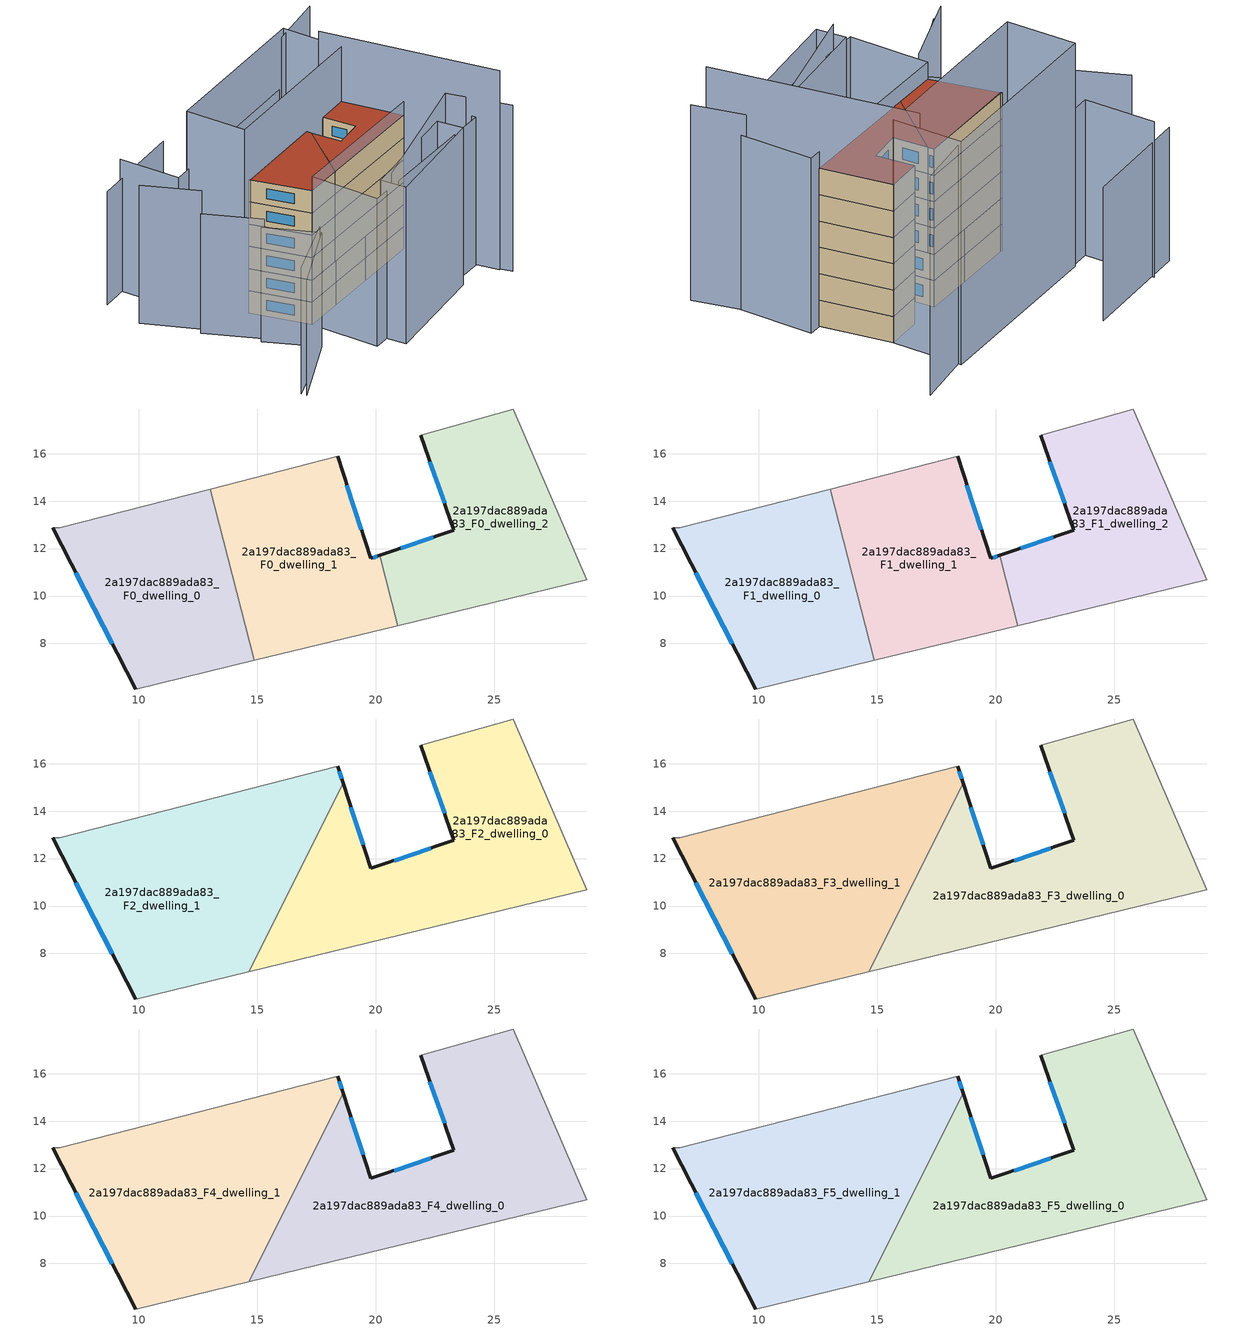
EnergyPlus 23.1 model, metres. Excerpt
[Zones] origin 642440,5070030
2a197dac889ada83_F0_dwelling_0
 floor ground (EU_floor_Construction): 13.01,14.51 14.87,7.29 9.88,6.08 6.38,12.89 6.68,12.89 z0
 wall outside (EU_wall_Construction): 6.38,12.89 9.88,6.08 z0:3
 wall adiabatic (EU_wall_Construction): 9.88,6.08 14.87,7.29 / 13.01,14.51 6.68,12.89 6.38,12.89 z0:3
 wall to 2a197dac889ada83_F0_dwelling_1 (EU_wall_Construction): 14.87,7.29 13.01,14.51 z0:3
 window (EU_Window_Construction): 7.36,10.98 8.9,7.99 z0.84:2.16
2a197dac889ada83_F0_dwelling_1
 floor ground (EU_floor_Construction): 18.39,15.89 19.79,11.58 20.17,11.71 20.93,8.75 14.87,7.29 13.01,14.51 z0
 wall outside (EU_wall_Construction): 20.17,11.71 19.79,11.58 18.39,15.89 z0:3
 wall adiabatic (EU_wall_Construction): 14.87,7.29 20.93,8.75 / 18.39,15.89 13.01,14.51 z0:3
 wall to 2a197dac889ada83_F0_dwelling_2 (EU_wall_Construction): 20.93,8.75 20.17,11.71 z0:3
 window (EU_Window_Construction): 19.4,12.79 18.78,14.68 / 20.06,11.68 19.89,11.62 z0.84:2.16
2a197dac889ada83_F0_dwelling_2
 floor ground (EU_floor_Construction): 25.79,17.88 28.89,10.68 20.93,8.75 20.17,11.71 23.29,12.78 21.89,16.79 z0
 wall outside (EU_wall_Construction): 21.89,16.79 23.29,12.78 20.17,11.71 z0:3
 wall adiabatic (EU_wall_Construction): 20.93,8.75 28.89,10.68 25.79,17.88 21.89,16.79 z0:3
 window (EU_Window_Construction): 22.42,12.48 21.04,12.01 / 22.28,15.66 22.9,13.9 z0.84:2.16
2a197dac889ada83_F1_dwelling_0
 floor to 2a197dac889ada83_F0_dwelling_0 (EU_floor_Construction): 13.01,14.51 14.87,7.29 9.88,6.08 6.38,12.89 6.68,12.89 z3
 wall outside (EU_wall_Construction): 6.38,12.89 9.88,6.08 z3:6
 wall adiabatic (EU_wall_Construction): 9.88,6.08 14.87,7.29 / 13.01,14.51 6.68,12.89 6.38,12.89 z3:6
 wall to 2a197dac889ada83_F1_dwelling_1 (EU_wall_Construction): 14.87,7.29 13.01,14.51 z3:6
 window (EU_Window_Construction): 7.36,10.98 8.9,7.99 z3.84:5.16
2a197dac889ada83_F1_dwelling_1
 floor to 2a197dac889ada83_F0_dwelling_1 (EU_floor_Construction): 18.39,15.89 19.79,11.58 20.17,11.71 20.93,8.75 14.87,7.29 13.01,14.51 z3
 wall outside (EU_wall_Construction): 20.17,11.71 19.79,11.58 18.39,15.89 z3:6
 wall adiabatic (EU_wall_Construction): 14.87,7.29 20.93,8.75 / 18.39,15.89 13.01,14.51 z3:6
 wall to 2a197dac889ada83_F1_dwelling_2 (EU_wall_Construction): 20.93,8.75 20.17,11.71 z3:6
 window (EU_Window_Construction): 19.4,12.79 18.78,14.68 / 20.06,11.68 19.89,11.62 z3.84:5.16
2a197dac889ada83_F1_dwelling_2
 floor to 2a197dac889ada83_F0_dwelling_2 (EU_floor_Construction): 25.79,17.88 28.89,10.68 20.93,8.75 20.17,11.71 23.29,12.78 21.89,16.79 z3
 wall outside (EU_wall_Construction): 21.89,16.79 23.29,12.78 20.17,11.71 z3:6
 wall adiabatic (EU_wall_Construction): 20.93,8.75 28.89,10.68 25.79,17.88 21.89,16.79 z3:6
 window (EU_Window_Construction): 22.42,12.48 21.04,12.01 / 22.28,15.66 22.9,13.9 z3.84:5.16
2a197dac889ada83_F2_dwelling_0
 floor to 2a197dac889ada83_F1_dwelling_0 (EU_floor_Construction): 14.8,7.55 14.87,7.29 14.65,7.23 z6
 floor to 2a197dac889ada83_F1_dwelling_1 (EU_floor_Construction): 18.62,15.18 19.79,11.58 20.17,11.71 20.93,8.75 14.87,7.29 14.8,7.55 z6
 floor to 2a197dac889ada83_F1_dwelling_2 (EU_floor_Construction): 25.79,17.88 28.89,10.68 20.93,8.75 20.17,11.71 23.29,12.78 21.89,16.79 z6
 wall outside (EU_wall_Construction): 21.89,16.79 23.29,12.78 19.79,11.58 18.62,15.18 z6:9
 wall adiabatic (EU_wall_Construction): 14.65,7.23 28.89,10.68 25.79,17.88 21.89,16.79 z6:9
 wall to 2a197dac889ada83_F2_dwelling_1 (EU_wall_Construction): 18.62,15.18 14.65,7.23 z6:9
 window (EU_Window_Construction): 19.46,12.59 18.95,14.17 / 22.31,12.45 20.77,11.92 / 22.28,15.66 22.9,13.9 z6.84:8.16
2a197dac889ada83_F2_dwelling_1
 floor to 2a197dac889ada83_F1_dwelling_0 (EU_floor_Construction): 13.01,14.51 14.8,7.55 14.65,7.23 9.88,6.08 6.38,12.89 6.68,12.89 z6
 floor to 2a197dac889ada83_F1_dwelling_1 (EU_floor_Construction): 18.39,15.89 18.62,15.18 14.8,7.55 13.01,14.51 z6
 wall outside (EU_wall_Construction): 6.38,12.89 9.88,6.08 / 18.62,15.18 18.39,15.89 z6:9
 wall adiabatic (EU_wall_Construction): 9.88,6.08 14.65,7.23 / 18.39,15.89 6.68,12.89 6.38,12.89 z6:9
 window (EU_Window_Construction): 7.36,10.98 8.9,7.99 / 18.55,15.38 18.45,15.69 z6.84:8.16
2a197dac889ada83_F3_dwelling_0
 floor to 2a197dac889ada83_F2_dwelling_0 (EU_floor_Construction): 25.79,17.88 28.89,10.68 14.65,7.23 18.62,15.18 19.79,11.58 23.29,12.78 21.89,16.79 z9
 wall outside (EU_wall_Construction): 21.89,16.79 23.29,12.78 19.79,11.58 18.62,15.18 z9:12
 wall adiabatic (EU_wall_Construction): 14.65,7.23 28.89,10.68 25.79,17.88 21.89,16.79 z9:12
 wall to 2a197dac889ada83_F3_dwelling_1 (EU_wall_Construction): 18.62,15.18 14.65,7.23 z9:12
 window (EU_Window_Construction): 19.46,12.59 18.95,14.17 / 22.31,12.45 20.77,11.92 / 22.28,15.66 22.9,13.9 z9.84:11.16
2a197dac889ada83_F3_dwelling_1
 floor to 2a197dac889ada83_F2_dwelling_1 (EU_floor_Construction): 18.39,15.89 18.62,15.18 14.65,7.23 9.88,6.08 6.38,12.89 6.68,12.89 z9
 wall outside (EU_wall_Construction): 6.38,12.89 9.88,6.08 / 18.62,15.18 18.39,15.89 z9:12
 wall adiabatic (EU_wall_Construction): 9.88,6.08 14.65,7.23 / 18.39,15.89 6.68,12.89 6.38,12.89 z9:12
 window (EU_Window_Construction): 7.36,10.98 8.9,7.99 / 18.55,15.38 18.45,15.69 z9.84:11.16
2a197dac889ada83_F4_dwelling_0
 floor to 2a197dac889ada83_F3_dwelling_0 (EU_floor_Construction): 25.79,17.88 28.89,10.68 14.65,7.23 18.62,15.18 19.79,11.58 23.29,12.78 21.89,16.79 z12
 wall outside (EU_wall_Construction): 21.89,16.79 23.29,12.78 19.79,11.58 18.62,15.18 z12:15
 wall adiabatic (EU_wall_Construction): 14.65,7.23 28.89,10.68 25.79,17.88 21.89,16.79 z12:15
 wall to 2a197dac889ada83_F4_dwelling_1 (EU_wall_Construction): 18.62,15.18 14.65,7.23 z12:15
 window (EU_Window_Construction): 19.46,12.59 18.95,14.17 / 22.31,12.45 20.77,11.92 / 22.28,15.66 22.9,13.9 z12.84:14.16
2a197dac889ada83_F4_dwelling_1
 floor to 2a197dac889ada83_F3_dwelling_1 (EU_floor_Construction): 18.39,15.89 18.62,15.18 14.65,7.23 9.88,6.08 6.38,12.89 6.68,12.89 z12
 wall outside (EU_wall_Construction): 6.38,12.89 9.88,6.08 / 18.62,15.18 18.39,15.89 z12:15
 wall adiabatic (EU_wall_Construction): 9.88,6.08 14.65,7.23 / 18.39,15.89 6.68,12.89 6.38,12.89 z12:15
 window (EU_Window_Construction): 7.36,10.98 8.9,7.99 / 18.55,15.38 18.45,15.69 z12.84:14.16
2a197dac889ada83_F5_dwelling_0
 floor to 2a197dac889ada83_F4_dwelling_0 (EU_floor_Construction): 25.79,17.88 28.89,10.68 14.65,7.23 18.62,15.18 19.79,11.58 23.29,12.78 21.89,16.79 z15
 wall outside (EU_wall_Construction): 21.89,16.79 23.29,12.78 19.79,11.58 18.62,15.18 z15:18
 wall adiabatic (EU_wall_Construction): 14.65,7.23 28.89,10.68 25.79,17.88 21.89,16.79 z15:18
 wall to 2a197dac889ada83_F5_dwelling_1 (EU_wall_Construction): 18.62,15.18 14.65,7.23 z15:18
 window (EU_Window_Construction): 19.46,12.59 18.95,14.17 / 22.31,12.45 20.77,11.92 / 22.28,15.66 22.9,13.9 z15.84:17.16
 roof outside (EU_roof_Construction): 28.89,10.68 25.79,17.88 21.89,16.79 23.29,12.78 19.79,11.58 18.62,15.18 14.65,7.23 z18
2a197dac889ada83_F5_dwelling_1
 floor to 2a197dac889ada83_F4_dwelling_1 (EU_floor_Construction): 18.39,15.89 18.62,15.18 14.65,7.23 9.88,6.08 6.38,12.89 6.68,12.89 z15
 wall outside (EU_wall_Construction): 6.38,12.89 9.88,6.08 / 18.62,15.18 18.39,15.89 z15:18
 wall adiabatic (EU_wall_Construction): 9.88,6.08 14.65,7.23 / 18.39,15.89 6.68,12.89 6.38,12.89 z15:18
 window (EU_Window_Construction): 7.36,10.98 8.9,7.99 / 18.55,15.38 18.45,15.69 z15.84:17.16
 roof outside (EU_roof_Construction): 14.65,7.23 18.62,15.18 18.39,15.89 6.68,12.89 6.38,12.89 9.88,6.08 z18
shading: -1.53,-3.95 6.18,0.98 z0:17; 14.28,-2.53 30.83,5.86 / 30.83,5.86 34.53,-1.45 z0:22.3; 13.68,-1.33 27.3,3.48 / 27.3,3.48 28.4,0.37 / 28.4,0.37 14.77,-4.43 / 14.77,-4.43 13.68,-1.33 z0:21.1; 3.07,7.38 7.27,1.81 / 7.27,1.81 -1.21,-4.58 z0:15.4; 9.88,6.08 30.3,11.02 / 30.3,11.02 32.38,2.39 / 32.38,2.39 11.97,-2.54 / 11.97,-2.54 9.88,6.08 z0:19.9; -0.63,13.59 3.76,7.63 z0:16.1; 33.63,-0.21 24.67,20.38 z0:26.8; -4.23,19.99 0.09,14.12 z0:18.6; 3.28,19.89 23.83,25.32 / 23.83,25.32 25.81,17.82 / 25.81,17.82 5.26,12.39 / 5.26,12.39 3.28,19.89 z0:25.4; 22.79,24.89 1.19,19.09 / 1.19,19.09 -0.84,26.65 z0:17.7; 8.3,29 -4,25.49 z0:15.2; 29.9,27.29 22.9,24.61 z0:24.9
[Building]
EU S2 Campaign: North Axis=0; Terrain=City; Solar Distribution=FullExterior
[Site:Location]
Lyon-Bron: Latitude=45.75; Longitude=5; Time Zone=1; Elevation=198
[SizingPeriod:WeatherFileDays]
AnnualSizingPeriod: Begin Month=1; Begin Day of Month=1; End Month=12; End Day of Month=31; Day of Week for Start Day=Monday; Use Weather File Daylight Saving Period=No; Use Weather File Rain and Snow Indicators=No
[MATERIAL]
EU_InternalMass_Material: Roughness=MediumRough; Thickness=0.1; Conductivity=1; Density=1800; Specific Heat=900; Thermal Absorptance=0.9; Solar Absorptance=0.7; Visible Absorptance=0.7
[MATERIAL:NOMASS] Roughness=MediumRough; Thermal Absorptance=0.9; Solar Absorptance=0.7; Visible Absorptance=0.7
Name | Thermal Resistance
EU_wall_NoMass | 0.776494
EU_roof_NoMass | 0.486893
EU_floor_NoMass | 0.421597
[WINDOWMATERIAL:SIMPLEGLAZINGSYSTEM]
EU_Window_SimpleGlazing: UFactor=4.24961; Solar Heat Gain Coefficient=0.83; Visible Transmittance=0.83
[CONSTRUCTION]
EU_wall_Construction: EU_wall_NoMass
EU_roof_Construction: EU_roof_NoMass
EU_floor_Construction: EU_floor_NoMass
EU_Window_Construction: EU_Window_SimpleGlazing
EU_InternalMass_Construction: EU_InternalMass_Material
[ZONE] Type=1; Multiplier=1; Ceiling Height=autocalculate; Floor Area=autocalculate; Part of Total Floor Area=Yes
Name | Volume
2a197dac889ada83_F0_dwelling_0; 2a197dac889ada83_F1_dwelling_0; 2a197dac889ada83_F0_dwelling_2 | 132.909
2a197dac889ada83_F2_dwelling_0 | 199.355
2a197dac889ada83_F3_dwelling_0; 2a197dac889ada83_F4_dwelling_0; 2a197dac889ada83_F5_dwelling_0 | 199.37
2a197dac889ada83_F0_dwelling_1 | 132.921
2a197dac889ada83_F1_dwelling_1 | 132.918
2a197dac889ada83_F2_dwelling_1 | 199.375
2a197dac889ada83_F3_dwelling_1; 2a197dac889ada83_F4_dwelling_1; 2a197dac889ada83_F5_dwelling_1 | 199.378
2a197dac889ada83_F1_dwelling_2 | 132.908
[INTERNALMASS] Construction=EU_InternalMass_Construction
Name | Zone or ZoneList | Surface Area
2a197dac889ada83_F0_dwelling_0_EU_InternalMass | 2a197dac889ada83_F0_dwelling_0 | 44.303
2a197dac889ada83_F0_dwelling_1_EU_InternalMass | 2a197dac889ada83_F0_dwelling_1 | 44.3068
2a197dac889ada83_F0_dwelling_2_EU_InternalMass | 2a197dac889ada83_F0_dwelling_2 | 44.3027
2a197dac889ada83_F1_dwelling_0_EU_InternalMass | 2a197dac889ada83_F1_dwelling_0 | 44.303
2a197dac889ada83_F1_dwelling_1_EU_InternalMass | 2a197dac889ada83_F1_dwelling_1 | 44.3068
2a197dac889ada83_F1_dwelling_2_EU_InternalMass | 2a197dac889ada83_F1_dwelling_2 | 44.3027
2a197dac889ada83_F2_dwelling_0_EU_InternalMass | 2a197dac889ada83_F2_dwelling_0 | 66.4565
2a197dac889ada83_F2_dwelling_1_EU_InternalMass | 2a197dac889ada83_F2_dwelling_1 | 66.4589
2a197dac889ada83_F3_dwelling_0_EU_InternalMass | 2a197dac889ada83_F3_dwelling_0 | 66.4565
2a197dac889ada83_F3_dwelling_1_EU_InternalMass | 2a197dac889ada83_F3_dwelling_1 | 66.4589
2a197dac889ada83_F4_dwelling_0_EU_InternalMass | 2a197dac889ada83_F4_dwelling_0 | 66.4565
2a197dac889ada83_F4_dwelling_1_EU_InternalMass | 2a197dac889ada83_F4_dwelling_1 | 66.4589
2a197dac889ada83_F5_dwelling_0_EU_InternalMass | 2a197dac889ada83_F5_dwelling_0 | 66.4565
2a197dac889ada83_F5_dwelling_1_EU_InternalMass | 2a197dac889ada83_F5_dwelling_1 | 66.4589
[OTHEREQUIPMENT] Fuel Type=Electricity; Design Level Calculation Method=Watts/Area; Power per Zone Floor Area=1; Fraction Latent=0; Fraction Radiant=0; Fraction Lost=0; Carbon Dioxide Generation Rate=0; EndUse Subcategory=EU_Step8_InternalGains
Name | Zone or ZoneList or Space or SpaceList | Schedule
EU_Step8_InternalGain_2a197dac889ada83_F0_dwelling_0_f000 | 2a197dac889ada83_F0_dwelling_0 | EU_Step8_GainSchedule_2a197dac889ada83_F0_dwelling_0_f000
EU_Step8_InternalGain_2a197dac889ada83_F0_dwelling_1_f000 | 2a197dac889ada83_F0_dwelling_1 | EU_Step8_GainSchedule_2a197dac889ada83_F0_dwelling_1_f000
EU_Step8_InternalGain_2a197dac889ada83_F0_dwelling_2_f000 | 2a197dac889ada83_F0_dwelling_2 | EU_Step8_GainSchedule_2a197dac889ada83_F0_dwelling_2_f000
EU_Step8_InternalGain_2a197dac889ada83_F1_dwelling_0_f000 | 2a197dac889ada83_F1_dwelling_0 | EU_Step8_GainSchedule_2a197dac889ada83_F1_dwelling_0_f000
EU_Step8_InternalGain_2a197dac889ada83_F1_dwelling_1_f000 | 2a197dac889ada83_F1_dwelling_1 | EU_Step8_GainSchedule_2a197dac889ada83_F1_dwelling_1_f000
EU_Step8_InternalGain_2a197dac889ada83_F1_dwelling_2_f000 | 2a197dac889ada83_F1_dwelling_2 | EU_Step8_GainSchedule_2a197dac889ada83_F1_dwelling_2_f000
EU_Step8_InternalGain_2a197dac889ada83_F2_dwelling_0_f000 | 2a197dac889ada83_F2_dwelling_0 | EU_Step8_GainSchedule_2a197dac889ada83_F2_dwelling_0_f000
EU_Step8_InternalGain_2a197dac889ada83_F2_dwelling_1_f000 | 2a197dac889ada83_F2_dwelling_1 | EU_Step8_GainSchedule_2a197dac889ada83_F2_dwelling_1_f000
EU_Step8_InternalGain_2a197dac889ada83_F3_dwelling_0_f000 | 2a197dac889ada83_F3_dwelling_0 | EU_Step8_GainSchedule_2a197dac889ada83_F3_dwelling_0_f000
EU_Step8_InternalGain_2a197dac889ada83_F3_dwelling_1_f000 | 2a197dac889ada83_F3_dwelling_1 | EU_Step8_GainSchedule_2a197dac889ada83_F3_dwelling_1_f000
EU_Step8_InternalGain_2a197dac889ada83_F4_dwelling_0_f000 | 2a197dac889ada83_F4_dwelling_0 | EU_Step8_GainSchedule_2a197dac889ada83_F4_dwelling_0_f000
EU_Step8_InternalGain_2a197dac889ada83_F4_dwelling_1_f000 | 2a197dac889ada83_F4_dwelling_1 | EU_Step8_GainSchedule_2a197dac889ada83_F4_dwelling_1_f000
EU_Step8_InternalGain_2a197dac889ada83_F5_dwelling_0_f000 | 2a197dac889ada83_F5_dwelling_0 | EU_Step8_GainSchedule_2a197dac889ada83_F5_dwelling_0_f000
EU_Step8_InternalGain_2a197dac889ada83_F5_dwelling_1_f000 | 2a197dac889ada83_F5_dwelling_1 | EU_Step8_GainSchedule_2a197dac889ada83_F5_dwelling_1_f000
[ZONEVENTILATION:DESIGNFLOWRATE] Schedule=EU_AlwaysOn; Design Flow Rate Calculation Method=AirChanges/Hour; Air Changes per Hour=0.693814; Ventilation Type=Natural; Fan Pressure Rise=0; Fan Total Efficiency=1; Constant Term Coefficient=1; Temperature Term Coefficient=0; Velocity Term Coefficient=0; Velocity Squared Term Coefficient=0; Minimum Indoor Temperature=-100; Maximum Indoor Temperature=100; Delta Temperature=-100; Minimum Outdoor Temperature=-100; Maximum Outdoor Temperature=100; Maximum Wind Speed=40
Name | Zone or ZoneList or Space or SpaceList
EU_ConstantAir_2a197dac889ada83_F0_dwelling_0 | 2a197dac889ada83_F0_dwelling_0
EU_ConstantAir_2a197dac889ada83_F0_dwelling_1 | 2a197dac889ada83_F0_dwelling_1
EU_ConstantAir_2a197dac889ada83_F0_dwelling_2 | 2a197dac889ada83_F0_dwelling_2
EU_ConstantAir_2a197dac889ada83_F1_dwelling_0 | 2a197dac889ada83_F1_dwelling_0
EU_ConstantAir_2a197dac889ada83_F1_dwelling_1 | 2a197dac889ada83_F1_dwelling_1
EU_ConstantAir_2a197dac889ada83_F1_dwelling_2 | 2a197dac889ada83_F1_dwelling_2
EU_ConstantAir_2a197dac889ada83_F2_dwelling_0 | 2a197dac889ada83_F2_dwelling_0
EU_ConstantAir_2a197dac889ada83_F2_dwelling_1 | 2a197dac889ada83_F2_dwelling_1
EU_ConstantAir_2a197dac889ada83_F3_dwelling_0 | 2a197dac889ada83_F3_dwelling_0
EU_ConstantAir_2a197dac889ada83_F3_dwelling_1 | 2a197dac889ada83_F3_dwelling_1
EU_ConstantAir_2a197dac889ada83_F4_dwelling_0 | 2a197dac889ada83_F4_dwelling_0
EU_ConstantAir_2a197dac889ada83_F4_dwelling_1 | 2a197dac889ada83_F4_dwelling_1
EU_ConstantAir_2a197dac889ada83_F5_dwelling_0 | 2a197dac889ada83_F5_dwelling_0
EU_ConstantAir_2a197dac889ada83_F5_dwelling_1 | 2a197dac889ada83_F5_dwelling_1
[HVACTEMPLATE:THERMOSTAT] Constant Heating Setpoint=20; Constant Cooling Setpoint=50
EU_HeatOnly_2a197dac889ada83_F0_dwelling_0; EU_HeatOnly_2a197dac889ada83_F0_dwelling_1; EU_HeatOnly_2a197dac889ada83_F0_dwelling_2; EU_HeatOnly_2a197dac889ada83_F1_dwelling_0; EU_HeatOnly_2a197dac889ada83_F1_dwelling_1; EU_HeatOnly_2a197dac889ada83_F1_dwelling_2; EU_HeatOnly_2a197dac889ada83_F2_dwelling_0; EU_HeatOnly_2a197dac889ada83_F2_dwelling_1; EU_HeatOnly_2a197dac889ada83_F3_dwelling_0; EU_HeatOnly_2a197dac889ada83_F3_dwelling_1; EU_HeatOnly_2a197dac889ada83_F4_dwelling_0; EU_HeatOnly_2a197dac889ada83_F4_dwelling_1; EU_HeatOnly_2a197dac889ada83_F5_dwelling_0; EU_HeatOnly_2a197dac889ada83_F5_dwelling_1
[HVACTEMPLATE:ZONE:IDEALLOADSAIRSYSTEM] System Availability Schedule=EU_AlwaysOn; Maximum Heating Supply Air Temperature=50; Minimum Cooling Supply Air Temperature=13; Maximum Heating Supply Air Humidity Ratio=0.0156; Minimum Cooling Supply Air Humidity Ratio=0.0077; Heating Limit=NoLimit; Cooling Limit=NoLimit; Heating Availability Schedule=EU_AlwaysOn; Cooling Availability Schedule=EU_CoolingOff; Dehumidification Control Type=ConstantSensibleHeatRatio; Cooling Sensible Heat Ratio=0.7; Dehumidification Setpoint=60; Humidification Control Type=None; Humidification Setpoint=30; Outdoor Air Method=None; Outdoor Air Flow Rate per Person=0.00944; Outdoor Air Flow Rate per Zone Floor Area=0; Outdoor Air Flow Rate per Zone=0; Demand Controlled Ventilation Type=None; Outdoor Air Economizer Type=NoEconomizer; Heat Recovery Type=None; Sensible Heat Recovery Effectiveness=0.7; Latent Heat Recovery Effectiveness=0.65
Name | Template Thermostat
2a197dac889ada83_F0_dwelling_0 | EU_HeatOnly_2a197dac889ada83_F0_dwelling_0
2a197dac889ada83_F0_dwelling_1 | EU_HeatOnly_2a197dac889ada83_F0_dwelling_1
2a197dac889ada83_F0_dwelling_2 | EU_HeatOnly_2a197dac889ada83_F0_dwelling_2
2a197dac889ada83_F1_dwelling_0 | EU_HeatOnly_2a197dac889ada83_F1_dwelling_0
2a197dac889ada83_F1_dwelling_1 | EU_HeatOnly_2a197dac889ada83_F1_dwelling_1
2a197dac889ada83_F1_dwelling_2 | EU_HeatOnly_2a197dac889ada83_F1_dwelling_2
2a197dac889ada83_F2_dwelling_0 | EU_HeatOnly_2a197dac889ada83_F2_dwelling_0
2a197dac889ada83_F2_dwelling_1 | EU_HeatOnly_2a197dac889ada83_F2_dwelling_1
2a197dac889ada83_F3_dwelling_0 | EU_HeatOnly_2a197dac889ada83_F3_dwelling_0
2a197dac889ada83_F3_dwelling_1 | EU_HeatOnly_2a197dac889ada83_F3_dwelling_1
2a197dac889ada83_F4_dwelling_0 | EU_HeatOnly_2a197dac889ada83_F4_dwelling_0
2a197dac889ada83_F4_dwelling_1 | EU_HeatOnly_2a197dac889ada83_F4_dwelling_1
2a197dac889ada83_F5_dwelling_0 | EU_HeatOnly_2a197dac889ada83_F5_dwelling_0
2a197dac889ada83_F5_dwelling_1 | EU_HeatOnly_2a197dac889ada83_F5_dwelling_1
[SIZING:ZONE] Zone Cooling Design Supply Air Temperature Input Method=SupplyAirTemperature; Zone Cooling Design Supply Air Temperature=13; Zone Heating Design Supply Air Temperature Input Method=SupplyAirTemperature; Zone Heating Design Supply Air Temperature=50; Zone Cooling Design Supply Air Humidity Ratio=0.008; Zone Heating Design Supply Air Humidity Ratio=0.008; Cooling Design Air Flow Method=DesignDay; Cooling Design Air Flow Rate=0; Cooling Minimum Air Flow per Zone Floor Area=0.000762; Cooling Minimum Air Flow=0; Cooling Minimum Air Flow Fraction=0.2; Heating Design Air Flow Method=DesignDay; Heating Design Air Flow Rate=0; Heating Maximum Air Flow per Zone Floor Area=0.002032; Heating Maximum Air Flow=0.141576; Heating Maximum Air Flow Fraction=0.3; Account for Dedicated Outdoor Air System=No; Dedicated Outdoor Air System Control Strategy=NeutralSupplyAir; Dedicated Outdoor Air Low Setpoint Temperature for Design=autosize; Dedicated Outdoor Air High Setpoint Temperature for Design=autosize; Zone Load Sizing Method=Sensible Load Only No Latent Load; Zone Latent Cooling Design Supply Air Humidity Ratio Input Method=HumidityRatioDifference; Zone Cooling Design Supply Air Humidity Ratio Difference=0.005; Zone Latent Heating Design Supply Air Humidity Ratio Input Method=HumidityRatioDifference; Zone Humidification Design Supply Air Humidity Ratio Difference=0.005
2a197dac889ada83_F0_dwelling_0; 2a197dac889ada83_F0_dwelling_1; 2a197dac889ada83_F0_dwelling_2; 2a197dac889ada83_F1_dwelling_0; 2a197dac889ada83_F1_dwelling_1; 2a197dac889ada83_F1_dwelling_2; 2a197dac889ada83_F2_dwelling_0; 2a197dac889ada83_F2_dwelling_1; 2a197dac889ada83_F3_dwelling_0; 2a197dac889ada83_F3_dwelling_1; 2a197dac889ada83_F4_dwelling_0; 2a197dac889ada83_F4_dwelling_1; 2a197dac889ada83_F5_dwelling_0; 2a197dac889ada83_F5_dwelling_1
[SCHEDULE:CONSTANT]
Name | Hourly Value
EU_AlwaysOn | 1
EU_CoolingOff | 0
[SCHEDULE:FILE] Column Number=1; Rows to Skip at Top=0; Number of Hours of Data=8760; Column Separator=Comma; Interpolate to Timestep=No; Minutes per Item=60; Adjust Schedule for Daylight Savings=Yes
Name | File
EU_Step8_GainSchedule_2a197dac889ada83_F0_dwelling_0_f000 | ../../schedules/2a197dac889ada83/2a197dac889ada83_F0_dwelling_0_f000_gain.csv
EU_Step8_GainSchedule_2a197dac889ada83_F0_dwelling_1_f000 | ../../schedules/2a197dac889ada83/2a197dac889ada83_F0_dwelling_1_f000_gain.csv
EU_Step8_GainSchedule_2a197dac889ada83_F0_dwelling_2_f000 | ../../schedules/2a197dac889ada83/2a197dac889ada83_F0_dwelling_2_f000_gain.csv
EU_Step8_GainSchedule_2a197dac889ada83_F1_dwelling_0_f000 | ../../schedules/2a197dac889ada83/2a197dac889ada83_F1_dwelling_0_f000_gain.csv
EU_Step8_GainSchedule_2a197dac889ada83_F1_dwelling_1_f000 | ../../schedules/2a197dac889ada83/2a197dac889ada83_F1_dwelling_1_f000_gain.csv
EU_Step8_GainSchedule_2a197dac889ada83_F1_dwelling_2_f000 | ../../schedules/2a197dac889ada83/2a197dac889ada83_F1_dwelling_2_f000_gain.csv
EU_Step8_GainSchedule_2a197dac889ada83_F2_dwelling_0_f000 | ../../schedules/2a197dac889ada83/2a197dac889ada83_F2_dwelling_0_f000_gain.csv
EU_Step8_GainSchedule_2a197dac889ada83_F2_dwelling_1_f000 | ../../schedules/2a197dac889ada83/2a197dac889ada83_F2_dwelling_1_f000_gain.csv
EU_Step8_GainSchedule_2a197dac889ada83_F3_dwelling_0_f000 | ../../schedules/2a197dac889ada83/2a197dac889ada83_F3_dwelling_0_f000_gain.csv
EU_Step8_GainSchedule_2a197dac889ada83_F3_dwelling_1_f000 | ../../schedules/2a197dac889ada83/2a197dac889ada83_F3_dwelling_1_f000_gain.csv
EU_Step8_GainSchedule_2a197dac889ada83_F4_dwelling_0_f000 | ../../schedules/2a197dac889ada83/2a197dac889ada83_F4_dwelling_0_f000_gain.csv
EU_Step8_GainSchedule_2a197dac889ada83_F4_dwelling_1_f000 | ../../schedules/2a197dac889ada83/2a197dac889ada83_F4_dwelling_1_f000_gain.csv
EU_Step8_GainSchedule_2a197dac889ada83_F5_dwelling_0_f000 | ../../schedules/2a197dac889ada83/2a197dac889ada83_F5_dwelling_0_f000_gain.csv
EU_Step8_GainSchedule_2a197dac889ada83_F5_dwelling_1_f000 | ../../schedules/2a197dac889ada83/2a197dac889ada83_F5_dwelling_1_f000_gain.csv
